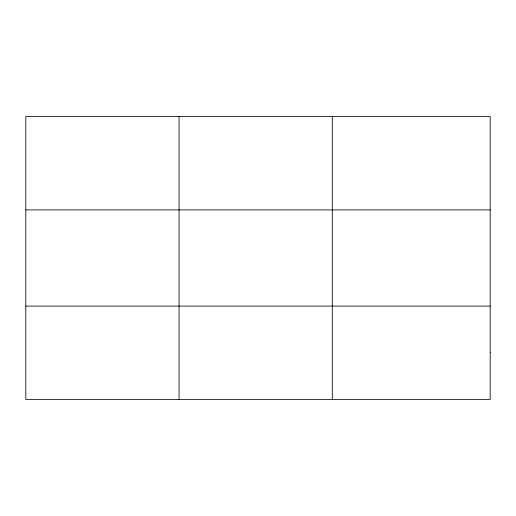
<?xml version="1.0" encoding="UTF-8"?>
<svg xmlns="http://www.w3.org/2000/svg" width="516" height="516" viewBox="0 0 516 516"><rect width="100%" height="100%" fill="white"/><g stroke="black" fill="none" stroke-linecap="round" stroke-linejoin="round"><path stroke-width="0.77" d="M179.052 116.577L179.052 399.423M332.304 116.577L332.304 399.423M25.8 209.915L490.2 209.915M25.8 306.085L490.2 306.085M490.2 352.75L490.2 399.423L25.8 399.423L25.8 116.577L490.2 116.577L490.2 352.75"/></g></svg>
